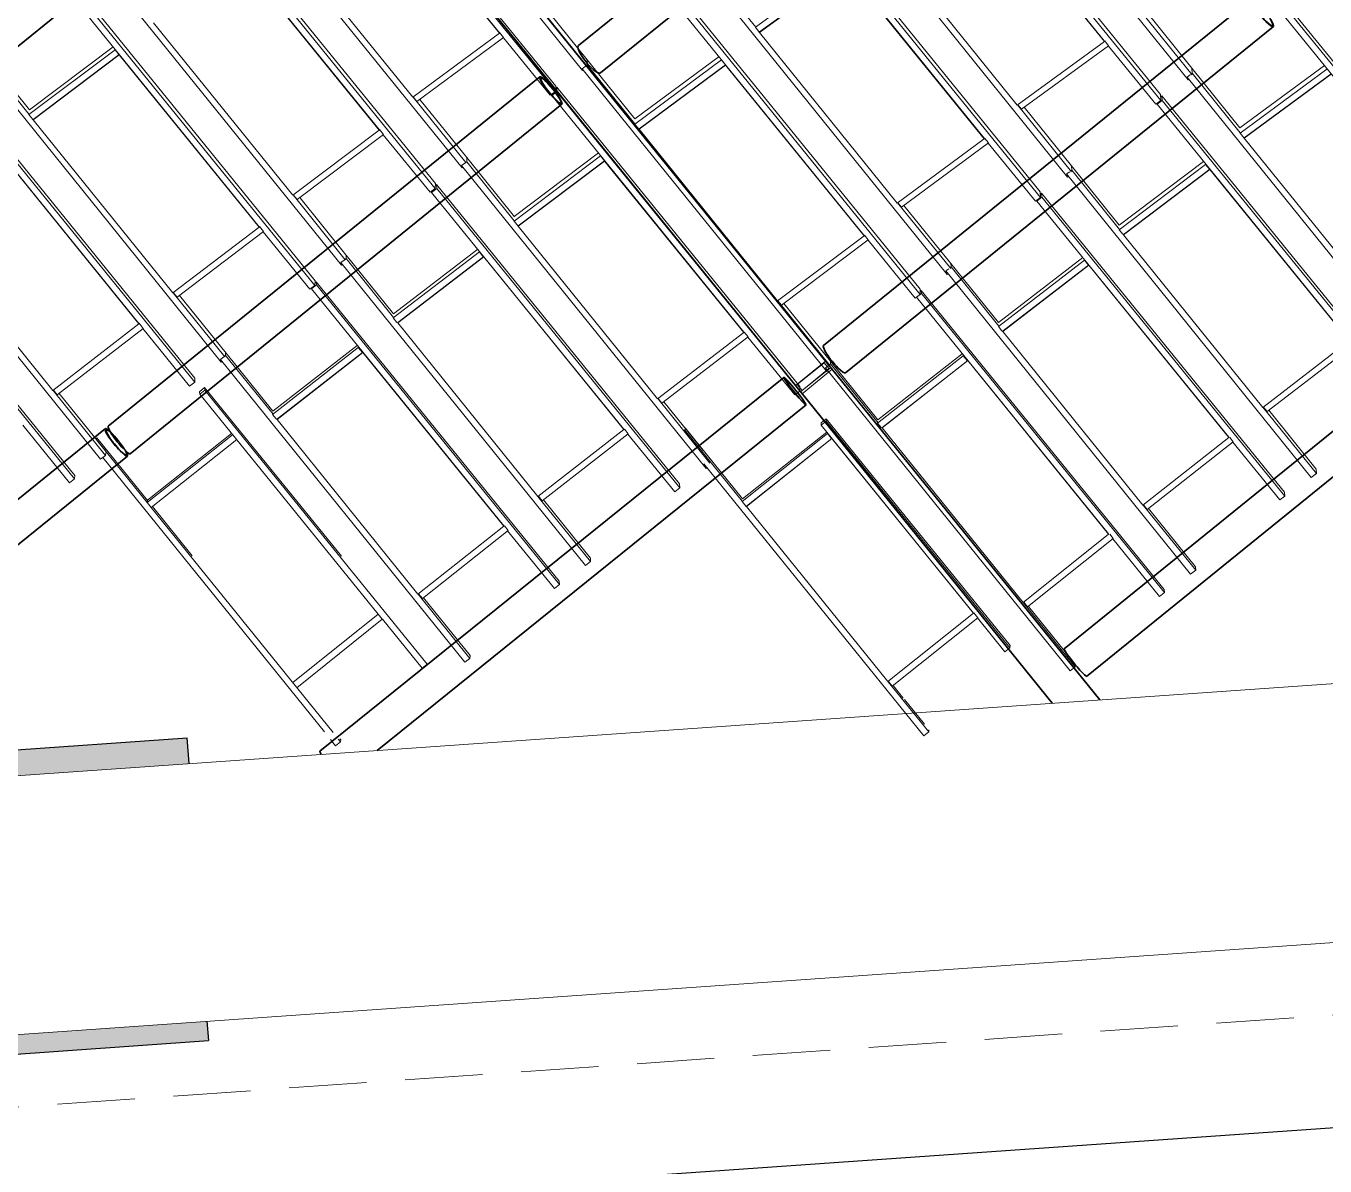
# Model space of a CAD drawing. Header units: millimetres. Extents: x 834681283 to 835686922, y 817551134 to 819407044.
# Drawn here: x 835555066 to 835565128, y 818116188 to 818125017 of the extents above; entities that cross this region are included whole.
import ezdxf
from ezdxf.xclip import XClip

# ---------------------------------------------------------------- set-up
doc = ezdxf.new("R2010")
doc.units = ezdxf.units.MM
doc.header["$LTSCALE"] = 1200
doc.header["$MEASUREMENT"] = 0
doc.header["$XCLIPFRAME"] = 0
for name, pattern in [('P01-MAGP-EVA-GREENERY$0$DOT', [0.25, 0, -0.25]), ('P01-MAGP-EVA-GREENERY$0$HIDDEN', [0.375, 0.25, -0.125]), ('P01-MAGP-EVA-GREENERY$0$HIDDEN2', [0.1875, 0.125, -0.0625]), ('P01-MAGP-P-RF$0$P01-MBDR-P-B1$0$FDA(cad v 2007)$0$HIDDENX2', [0.75, 0.5, -0.25]), ('P01-MAGP-P-RF$0$P01_MS_01_N1-FloorPlan-PART2OFUPPERROOFSETTINGOUT$0$BH DASHED2', [3, 2, -1]), ('P01-MAGP-P-RF$0$PHANTOM', [2.5, 1.25, -0.25, 0.25, -0.25, 0.25, -0.25])]:
    doc.linetypes.add(name, pattern=pattern)
doc.layers.get('Defpoints').update_dxf_attribs({"color": 15})
for name, color, linetype in [('P01-MAAN-P-EVA$0$HATCH', 9, 'Continuous'), ('P01-MAGP-EVA-GREENERY$0$AR-LANDS_AR_MI_', 9, 'Continuous'), ('P01-MAGP-EVA-GREENERY$0$SURFACE CHANNEL', 8, 'Continuous')]:
    doc.layers.add(name, color=color, linetype=linetype)
for name, color, linetype, lineweight in [('P01-MAGP-EVA-GREENERY$0$AR-HATCH_AR_', 8, 'Continuous', 13), ('P01-MAGP-EVA-GREENERY$0$AR-STAIR_AR_BS_MI_', 7, 'Continuous', 18), ('P01-MAGP-EVA-GREENERY$0$DR-FLD', 8, 'Continuous', 25), ('P01-MAGP-EVA-GREENERY$0$RLP340', 8, 'P01-MAGP-EVA-GREENERY$0$HIDDEN2', 5), ('P01-MAGP-P-RF$0$AR-HATCH_AR_', 253, 'Continuous', 13), ('P01-MAGP-P-RF$0$AR-PLANT_AR_BS_MI_', 4, 'Continuous', 25), ('P01-MAGP-P-RF$0$AR-ROOF_AR_BS_MI_', 3, 'Continuous', 18), ('P01-MAGP-P-RF$0$MMH053__', 253, 'P01-MAGP-P-RF$0$PHANTOM', 40), ('P01-MAGP-P-RF$0$P01_MS_01_N1-FloorPlan-PART2OFUPPERROOFSETTINGOUT$0$S-BEAM', 253, 'Continuous', 35), ('P01-MAGP-P-RF$0$P01_MS_01_N1-FloorPlan-PART2OFUPPERROOFSETTINGOUT$0$S-BEAM-HIDN', 253, 'P01-MAGP-P-RF$0$P01_MS_01_N1-FloorPlan-PART2OFUPPERROOFSETTINGOUT$0$BH DASHED2', 18), ('P01-MAGP-P-RF$0$ROOF MESH HALF TONE$0$A-GLAZ', 253, 'Continuous', 9)]:
    doc.layers.add(name, color=color, linetype=linetype, lineweight=lineweight)
pattern_1 = [(3.998948738, (0, 0), (27.2443254035, 65.5595853656), [0, -63.5])]

# ---------------------------------------------------------------- blocks, each defined once
blk = doc.blocks.new('P01-MAAN-P-EVA')
at = {"layer": 'P01-MAAN-P-EVA$0$HATCH', "ltscale": 0.1}
h = blk.add_hatch(dxfattribs=at)
h.set_pattern_fill('_USER', color=240, scale=1000, angle=45, pattern_type=0)
h.set_pattern_definition([(45, (305980.4, 20741.3), (-707.1067812, 707.1067812), [])])
edge = h.paths.add_edge_path()
edge.add_arc((835502969.3, 818186018.3), 4500, 18.1416, 95.30201, ccw=False)
edge.add_line((835507245.6, 818187419.4), (835513826.1, 818167335.8))
edge.add_line((835513826.1, 818167335.8), (835519853.5, 818081117.4))
edge.add_line((835519853.5, 818081117.4), (835555459.1, 818083606.6))
edge.add_line((835555459.1, 818083606.6), (835554354.4, 818076435.4))
edge.add_line((835554354.4, 818076435.4), (835558875.4, 818029487.4))
edge.add_line((835558875.4, 818029487.4), (835556388.4, 818026956.4))
edge.add_line((835556388.4, 818026956.4), (835549241.4, 818025790.4))
edge.add_line((835549241.4, 818025790.4), (835542188.5, 818025211.5))
edge.add_line((835542188.5, 818025211.5), (835547193.3, 818041026.5))
edge.add_line((835547193.3, 818041026.5), (835547200.6, 818060157.3))
edge.add_line((835547200.6, 818060157.3), (835535036.1, 818059317.4))
edge.add_line((835535036.1, 818059317.4), (835534275.3, 818070335.1))
edge.add_line((835534275.3, 818070335.1), (835535439, 818078697.5))
edge.add_line((835535439, 818078697.5), (835516606.1, 818077380.9))
edge.add_line((835516606.1, 818077380.9), (835515458.7, 818093794.4))
edge.add_line((835515458.7, 818093794.4), (835500714.4, 818090319.3))
edge.add_line((835500714.4, 818090319.3), (835485194.4, 818159526.3))
edge.add_line((835485194.4, 818159526.3), (835497824.4, 818169113.3))
edge.add_line((835497824.4, 818169113.3), (835508718.9, 818171681.2))
edge.add_line((835508718.9, 818171681.2), (835502553.5, 818190499))
blk = doc.blocks.new('12027_SITE')
at = {"layer": 'Defpoints'}
blk.add_lwpolyline([(835304.58267, 818174.66028), (835238.73467, 818170.05694, 0.41421356), (835224.88222, 818154.12209), (835228.06927, 818108.53336, 0.41421356), (835244.00411, 818094.6809), (835289.06814, 818097.83127, 0.3152987), (835307.72761, 818112.94085), (835319.97543, 818155.65111, 0.52056715), (835304.58267, 818174.66028)], format="xyb", close=True, dxfattribs=at)
blk = doc.blocks.new('P01-MAGP-P-RF$0$P01_MS_01_N1-FloorPlan-PART2OFUPPERROOFSETTINGOUT$0$Circular Hollow Sections - CHS273x10_PSB97-8441625-PART 2 OF  UPPER ROOF SETTING OUT')
at = {"layer": 'P01-MAGP-P-RF$0$P01_MS_01_N1-FloorPlan-PART2OFUPPERROOFSETTINGOUT$0$S-BEAM'}
for p, q in [((23400, 16029), (16335, 11082)), ((16491, 10859), (23556, 15805))]:
    blk.add_line(p, q, dxfattribs=at)
for centre, major_axis, start_param, end_param in [((23478, 15917), (-78, 112), 0, 3.141593), ((23478, 15917), (-73, 104), 0, 3.141593), ((23478, 15917), (-78, 112), 3.141593, 6.283185), ((23478, 15917), (-73, 104), 3.141593, 6.283185), ((16413, 10970), (-78, 112), 0, 3.141593)]:
    blk.add_ellipse(centre, major_axis=major_axis, ratio=0.197687, start_param=start_param, end_param=end_param, dxfattribs=at)
blk = doc.blocks.new('P01-MAGP-P-RF$0$P01_MS_01_N1-FloorPlan-PART2OFUPPERROOFSETTINGOUT$0$Circular Hollow Sections - CHS273x10_PSB97-8456240-PART 2 OF  UPPER ROOF SETTING OUT')
at = {"layer": 'P01-MAGP-P-RF$0$P01_MS_01_N1-FloorPlan-PART2OFUPPERROOFSETTINGOUT$0$S-BEAM'}
for p, q in [((26846, 11117), (23322, 8650)), ((23478, 8426), (27002, 10894))]:
    blk.add_line(p, q, dxfattribs=at)
for centre, major_axis, start_param, end_param in [((26924, 11005), (-78, 112), 0, 3.141593), ((26924, 11005), (-73, 104), 0, 3.141593), ((26924, 11005), (-78, 112), 3.141593, 6.283185), ((26924, 11005), (-73, 104), 3.141593, 6.283185), ((23400, 8538), (-78, 112), 0, 3.141593)]:
    blk.add_ellipse(centre, major_axis=major_axis, ratio=0.147265, start_param=start_param, end_param=end_param, dxfattribs=at)
blk = doc.blocks.new('P01-MAGP-P-RF$0$P01_MS_01_N1-FloorPlan-PART2OFUPPERROOFSETTINGOUT$0$Circular Hollow Sections - CHS273x10_PSB97-8456876-PART 2 OF  UPPER ROOF SETTING OUT')
at = {"layer": 'P01-MAGP-P-RF$0$P01_MS_01_N1-FloorPlan-PART2OFUPPERROOFSETTINGOUT$0$S-BEAM'}
for p, q in [((32384, 11333), (28892, 8888)), ((29049, 8664), (32541, 11109))]:
    blk.add_line(p, q, dxfattribs=at)
for centre, major_axis, start_param, end_param in [((32463, 11221), (-78, 112), 0, 3.141593), ((32463, 11221), (-73, 104), 0, 3.141593), ((32463, 11221), (-78, 112), 5.349346, 6.283185), ((32463, 11221), (-73, 104), 5.340708, 6.283185), ((32463, 11221), (-73, 104), 3.141593, 4.08407), ((32463, 11221), (-78, 112), 3.141593, 4.075432), ((28970, 8776), (-78, 112), 0, 3.141593)]:
    blk.add_ellipse(centre, major_axis=major_axis, ratio=0.175033, start_param=start_param, end_param=end_param, dxfattribs=at)
at = {"layer": 'P01-MAGP-P-RF$0$P01_MS_01_N1-FloorPlan-PART2OFUPPERROOFSETTINGOUT$0$S-BEAM-HIDN'}
for major_axis, start_param, end_param in [((-78, 112), 4.07815, 5.346628), ((-73, 104), 5.336407, 5.340708), ((-73, 104), 4.091398, 5.33338), ((-73, 104), 4.08407, 4.088371)]:
    blk.add_ellipse((32463, 11221), major_axis=major_axis, ratio=0.175033, start_param=start_param, end_param=end_param, dxfattribs=at)
blk = doc.blocks.new('P01-MAGP-P-RF$0$P01_MS_01_N1-FloorPlan-PART2OFUPPERROOFSETTINGOUT$0$Circular Hollow Sections - CHS273x10_PSB97-8456915-PART 2 OF  UPPER ROOF SETTING OUT')
at = {"layer": 'P01-MAGP-P-RF$0$P01_MS_01_N1-FloorPlan-PART2OFUPPERROOFSETTINGOUT$0$S-BEAM'}
for p, q in [((30668, 13794), (27161, 11338)), ((27317, 11114), (30824, 13570))]:
    blk.add_line(p, q, dxfattribs=at)
for centre, major_axis, start_param, end_param in [((30746, 13682), (-78, 112), 0, 3.141593), ((30746, 13682), (-73, 104), 0, 3.141593), ((30746, 13682), (-78, 112), 5.764458, 6.283185), ((30746, 13682), (-73, 104), 5.820621, 6.283185), ((30746, 13682), (-73, 104), 3.141593, 3.604157), ((30746, 13682), (-78, 112), 3.141593, 3.66032), ((27239, 11226), (-78, 112), 0, 3.141593)]:
    blk.add_ellipse(centre, major_axis=major_axis, ratio=0.246588, start_param=start_param, end_param=end_param, dxfattribs=at)
at = {"layer": 'P01-MAGP-P-RF$0$P01_MS_01_N1-FloorPlan-PART2OFUPPERROOFSETTINGOUT$0$S-BEAM-HIDN'}
for major_axis, start_param, end_param in [((-78, 112), 3.660684, 5.764094), ((-73, 104), 3.604551, 5.820227)]:
    blk.add_ellipse((30746, 13682), major_axis=major_axis, ratio=0.246588, start_param=start_param, end_param=end_param, dxfattribs=at)
blk = doc.blocks.new('P01-MAGP-P-RF$0$P01_MS_01_N1-FloorPlan-PART2OFUPPERROOFSETTINGOUT$0$Circular Hollow Sections - CHS273x10_PSB97-8456488-PART 2 OF  UPPER ROOF SETTING OUT')
at = {"layer": 'P01-MAGP-P-RF$0$P01_MS_01_N1-FloorPlan-PART2OFUPPERROOFSETTINGOUT$0$S-BEAM'}
for p, q in [((25105, 13561), (25005, 13491)), ((24925, 13435), (21603, 11109)), ((21759, 10885), (25262, 13337))]:
    blk.add_line(p, q, dxfattribs=at)
for centre, major_axis, start_param, end_param in [((25183, 13449), (-78, 112), 0, 3.141593), ((25183, 13449), (-73, 104), 0, 3.141593), ((25183, 13449), (-78, 112), 3.141593, 6.283185), ((25183, 13449), (-73, 104), 3.141593, 6.283185), ((21681, 10997), (-78, 112), 0, 3.141593)]:
    blk.add_ellipse(centre, major_axis=major_axis, ratio=0.184513, start_param=start_param, end_param=end_param, dxfattribs=at)
at = {"layer": 'P01-MAGP-P-RF$0$P01_MS_01_N1-FloorPlan-PART2OFUPPERROOFSETTINGOUT$0$S-BEAM-HIDN'}
blk.add_line((25005, 13491), (24925, 13435), dxfattribs=at)
blk = doc.blocks.new('P01-MAGP-P-RF$0$ROOF MESH HALF TONE')
at = {"layer": 'P01-MAGP-P-RF$0$ROOF MESH HALF TONE$0$A-GLAZ', "lineweight": 5}
for p, q in [((25456, 13611), (27180, 11142)), ((26964, 11037), (25246, 13483)), ((25198, 13415), (26557, 11480)), ((25240, 13441), (26958, 10995)), ((30128, 13215), (31854, 10743)), ((31633, 10646), (29917, 13089)), ((29873, 13016), (31227, 11089)), ((29915, 13042), (31631, 10598)), ((24472, 12925), (26196, 10456)), ((25982, 10350), (24264, 12796)), ((25578, 12870), (26557, 11475)), ((24217, 12731), (25576, 10796)), ((24258, 12758), (25976, 10311)), ((29145, 12529), (30870, 10057)), ((25853, 11028), (24875, 12429)), ((30651, 9959), (28935, 12402)), ((30261, 12460), (31228, 11084)), ((28892, 12332), (30246, 10404)), ((28933, 12358), (30650, 9915)), ((23489, 12238), (25212, 9770)), ((24592, 12192), (25576, 10791)), ((23277, 12074), (24995, 9627)), ((25000, 9663), (23282, 12110)), ((23236, 12047), (24595, 10112)), ((30519, 10641), (29553, 12026)), ((28161, 11843), (29886, 9371)), ((28203, 11869), (28541, 11385)), ((28539, 11384), (29245, 11826)), ((29275, 11787), (28568, 11345)), ((28568, 11341), (29274, 11783)), ((29274, 11783), (30247, 10399)), ((24874, 10337), (23891, 11744)), ((26835, 11720), (27212, 11180)), ((26888, 11699), (27221, 11222)), ((27952, 11675), (29668, 9231)), ((29669, 9272), (27953, 11715)), ((22546, 11580), (22880, 11102)), ((22558, 11606), (22885, 11137)), ((23565, 11579), (22885, 11137)), ((27910, 11648), (29265, 9719)), ((22505, 11553), (24229, 9085)), ((22878, 11101), (23578, 11556)), ((22907, 11059), (23608, 11514)), ((23608, 11517), (22908, 11062)), ((23578, 11556), (23579, 11559)), ((23606, 11516), (23578, 11556)), ((23607, 11519), (23606, 11516)), ((23608, 11517), (23608, 11514)), ((23608, 11514), (24595, 10108)), ((26557, 11475), (25853, 11028)), ((26558, 11479), (26557, 11480)), ((26558, 11479), (26557, 11475)), ((26587, 11440), (26559, 11480)), ((22296, 11392), (24015, 8945)), ((24018, 8975), (22300, 11423)), ((25883, 10992), (26587, 11440)), ((26586, 11439), (26916, 10969)), ((28539, 11384), (28566, 11344)), ((22255, 11365), (23614, 9429)), ((28566, 11344), (28568, 11345)), ((28568, 11341), (28568, 11345)), ((29540, 9949), (28568, 11341)), ((31500, 11335), (31887, 10781)), ((31552, 11315), (31889, 10831)), ((34338, 8881), (32624, 11320)), ((32625, 11279), (34339, 8840)), ((27212, 11180), (27177, 11157)), ((27219, 11184), (27213, 11181)), ((27221, 11222), (27219, 11184)), ((27219, 11184), (27555, 10702)), ((27221, 11222), (27558, 10740)), ((28242, 11176), (27557, 10740)), ((32583, 11252), (33935, 9329)), ((22878, 11101), (22906, 11061)), ((27177, 11157), (28903, 8685)), ((27180, 11142), (27185, 11146)), ((27554, 10700), (28258, 11149)), ((28288, 11110), (27584, 10661)), ((27584, 10658), (28288, 11107)), ((28258, 11149), (28258, 11152)), ((28286, 11109), (28258, 11149)), ((28286, 11112), (28286, 11109)), ((28288, 11110), (28288, 11107)), ((28288, 11107), (29266, 9714)), ((31228, 11084), (30519, 10641)), ((31228, 11088), (31227, 11089)), ((31228, 11088), (31228, 11084)), ((31257, 11049), (31230, 11089)), ((22906, 11061), (22908, 11062)), ((22907, 11059), (22908, 11062)), ((23894, 9646), (22907, 11059)), ((25855, 11029), (26228, 10496)), ((25857, 11030), (25883, 10992)), ((25906, 11007), (26237, 10534)), ((26916, 10969), (26958, 10995)), ((26970, 10992), (26929, 10965)), ((26929, 10965), (26929, 10977)), ((26958, 10995), (26964, 11037)), ((26961, 11021), (26971, 11028)), ((26971, 11028), (26970, 10992)), ((26970, 10992), (28686, 8549)), ((28687, 8585), (26971, 11028)), ((30549, 10606), (31257, 11049)), ((31256, 11048), (31590, 10573)), ((21522, 10867), (23245, 8400)), ((26929, 10965), (28284, 9035)), ((22623, 10837), (23615, 9425)), ((25576, 10791), (24874, 10337)), ((25577, 10795), (25576, 10796)), ((25577, 10795), (25576, 10791)), ((25606, 10756), (25578, 10796)), ((31875, 10784), (31847, 10766)), ((31889, 10793), (31882, 10788)), ((31889, 10832), (32228, 10346)), ((31889, 10832), (31889, 10793)), ((31889, 10793), (32228, 10306)), ((32914, 10782), (32228, 10346)), ((21316, 10710), (23034, 8262)), ((23037, 8288), (21318, 10736)), ((24904, 10301), (25606, 10756)), ((25605, 10754), (25935, 10284)), ((27554, 10700), (27582, 10660)), ((31847, 10766), (33574, 8290)), ((31854, 10743), (31860, 10747)), ((32226, 10304), (32931, 10752)), ((32962, 10714), (32256, 10266)), ((32256, 10262), (32962, 10711)), ((27582, 10660), (27584, 10661)), ((27584, 10658), (27584, 10661)), ((28561, 9257), (27584, 10658)), ((30521, 10642), (30902, 10096)), ((30523, 10643), (30549, 10606)), ((30571, 10620), (30905, 10142)), ((31590, 10573), (31631, 10598)), ((31602, 10571), (31601, 10580)), ((31643, 10598), (31602, 10571)), ((31602, 10571), (32955, 8646)), ((31631, 10598), (31633, 10646)), ((31632, 10628), (31642, 10634)), ((31642, 10634), (31643, 10598)), ((33356, 8194), (31642, 10634)), ((31643, 10598), (33358, 8158)), ((26228, 10496), (26193, 10473)), ((26193, 10473), (27919, 8000)), ((26235, 10500), (26228, 10496)), ((26237, 10534), (26235, 10500)), ((26235, 10500), (26571, 10018)), ((26237, 10534), (26574, 10050)), ((26569, 10016), (27271, 10473)), ((27257, 10497), (26572, 10053)), ((27271, 10473), (27272, 10477)), ((27299, 10433), (27271, 10473)), ((22914, 8956), (21924, 10375)), ((26196, 10456), (26202, 10460)), ((27301, 10434), (26599, 9978)), ((26599, 9975), (27301, 10431)), ((27300, 10437), (27299, 10433)), ((27301, 10434), (27301, 10431)), ((27301, 10431), (28285, 9031)), ((30247, 10399), (29540, 9949)), ((29570, 9914), (30277, 10364)), ((30247, 10403), (30246, 10404)), ((30247, 10403), (30247, 10399)), ((30277, 10364), (30249, 10404)), ((24875, 10338), (25244, 9809)), ((24877, 10339), (24904, 10301)), ((24925, 10314), (25251, 9847)), ((25935, 10284), (25976, 10311)), ((25989, 10310), (25947, 10282)), ((25947, 10282), (25948, 10292)), ((25947, 10282), (27303, 8353)), ((25976, 10311), (25982, 10350)), ((25980, 10334), (25989, 10341)), ((25989, 10341), (25989, 10310)), ((27705, 7898), (25989, 10341)), ((25989, 10310), (27705, 7867)), ((30275, 10363), (30608, 9889)), ((32226, 10304), (32254, 10264)), ((32254, 10264), (32256, 10266)), ((32256, 10262), (32256, 10266)), ((33231, 8865), (32256, 10262)), ((24595, 10108), (23894, 9646)), ((23924, 9610), (24626, 10072)), ((24596, 10111), (24595, 10112)), ((24596, 10111), (24595, 10108)), ((24626, 10072), (24598, 10112)), ((24624, 10070), (24954, 9600)), ((30889, 10098), (30863, 10082)), ((30863, 10082), (32590, 7606)), ((30905, 10109), (30897, 10104)), ((30905, 10142), (31243, 9659)), ((30905, 10142), (30905, 10109)), ((30905, 10109), (31243, 9624)), ((31240, 9622), (31943, 10079)), ((31929, 10105), (31243, 9658)), ((31943, 10079), (31944, 10084)), ((31972, 10039), (31943, 10079)), ((26569, 10016), (26597, 9976)), ((26597, 9976), (26599, 9978)), ((26599, 9975), (26599, 9978)), ((27582, 8566), (26599, 9975)), ((30870, 10057), (30877, 10061)), ((31974, 10041), (31271, 9584)), ((31271, 9581), (31974, 10038)), ((31972, 10044), (31972, 10039)), ((31974, 10041), (31974, 10038)), ((31974, 10038), (32956, 8640)), ((29542, 9950), (29917, 9413)), ((29544, 9951), (29570, 9914)), ((29590, 9927), (29921, 9453)), ((30608, 9889), (30650, 9915)), ((30661, 9917), (30620, 9889)), ((30620, 9889), (30620, 9896)), ((30620, 9889), (31975, 7960)), ((30650, 9915), (30651, 9959)), ((30651, 9941), (30660, 9947)), ((30660, 9947), (30661, 9917)), ((32375, 7507), (30660, 9947)), ((30661, 9917), (32376, 7476)), ((25242, 9811), (25209, 9789)), ((25209, 9789), (26935, 7317)), ((25212, 9770), (25219, 9775)), ((25251, 9817), (25243, 9811)), ((25253, 9844), (25251, 9817)), ((25251, 9817), (25586, 9336)), ((25253, 9844), (25588, 9365)), ((25583, 9334), (26284, 9798)), ((26273, 9819), (25587, 9365)), ((26284, 9798), (26285, 9802)), ((26312, 9757), (26284, 9798)), ((26313, 9762), (26312, 9757)), ((24995, 9627), (25000, 9663)), ((26315, 9759), (25615, 9295)), ((25615, 9293), (26315, 9757)), ((26315, 9759), (26315, 9757)), ((26315, 9757), (27304, 8348)), ((29266, 9714), (28561, 9257)), ((28591, 9222), (29296, 9679)), ((29266, 9718), (29265, 9719)), ((29266, 9718), (29266, 9714)), ((29296, 9679), (29268, 9719)), ((29294, 9678), (29626, 9205)), ((23896, 9647), (24261, 9125)), ((23897, 9648), (23924, 9610)), ((23943, 9622), (24272, 9151)), ((24954, 9600), (24995, 9627)), ((25007, 9630), (24966, 9602)), ((24966, 9602), (24966, 9608)), ((24966, 9602), (26324, 7668)), ((24998, 9648), (25007, 9654)), ((25007, 9654), (25007, 9630)), ((26723, 7210), (25007, 9654)), ((25007, 9630), (26724, 7185)), ((31240, 9622), (31266, 9586)), ((31268, 9582), (31271, 9584)), ((31271, 9581), (31271, 9584)), ((32253, 8173), (31271, 9581)), ((23615, 9425), (22914, 8956)), ((22945, 8920), (23645, 9388)), ((23615, 9427), (23614, 9429)), ((23615, 9427), (23615, 9425)), ((23645, 9388), (23617, 9429)), ((23643, 9387), (23973, 8917)), ((29902, 9413), (29879, 9398)), ((29879, 9398), (31606, 6923)), ((29886, 9371), (29895, 9376)), ((29921, 9426), (29912, 9420)), ((29921, 9453), (30257, 8971)), ((29921, 9453), (29921, 9426)), ((29921, 9426), (30258, 8943)), ((30254, 8940), (30955, 9406)), ((30944, 9428), (30257, 8971)), ((30282, 8900), (30983, 9366)), ((30286, 8900), (30987, 9365)), ((30955, 9406), (30956, 9411)), ((30983, 9366), (30955, 9406)), ((30984, 9371), (30983, 9366)), ((30987, 9368), (30983, 9366)), ((30987, 9368), (30987, 9365)), ((30987, 9365), (31976, 7958)), ((25583, 9334), (25609, 9297)), ((25612, 9293), (25615, 9295)), ((25615, 9293), (25615, 9295)), ((26604, 7875), (25615, 9293)), ((28563, 9258), (28933, 8728)), ((28565, 9259), (28591, 9222)), ((29668, 9231), (29669, 9272)), ((29669, 9255), (29677, 9261)), ((29677, 9261), (29679, 9238)), ((31393, 6818), (29677, 9261)), ((28609, 9233), (28938, 8763)), ((29626, 9205), (29668, 9231)), ((29679, 9238), (29638, 9210)), ((29638, 9210), (30994, 7278)), ((29679, 9238), (31394, 6795)), ((24256, 9126), (24226, 9106)), ((24226, 9106), (25951, 6634)), ((24229, 9085), (24237, 9090)), ((24267, 9134), (24258, 9128)), ((24269, 9155), (24267, 9134)), ((24267, 9134), (24602, 8654)), ((24272, 9151), (24603, 8677)), ((24598, 8652), (25297, 9124)), ((25290, 9141), (24602, 8677)), ((24627, 8611), (25326, 9083)), ((24630, 8611), (25329, 9083)), ((25297, 9124), (25298, 9129)), ((25326, 9083), (25297, 9124)), ((25326, 9088), (25326, 9083)), ((25329, 9085), (25326, 9083)), ((25329, 9085), (25329, 9083)), ((25329, 9083), (26324, 7666)), ((22916, 8957), (23286, 8427)), ((22918, 8959), (22945, 8920)), ((24015, 8945), (24018, 8975)), ((28285, 9031), (27582, 8566)), ((27613, 8530), (28316, 8995)), ((28285, 9034), (28284, 9035)), ((28285, 9034), (28288, 9035)), ((28285, 9034), (28285, 9031)), ((28316, 8995), (28288, 9035)), ((28313, 8994), (28645, 8522)), ((22960, 8930), (23289, 8459)), ((23973, 8917), (24015, 8945)), ((24047, 8868), (24088, 8897)), ((24088, 8878), (24047, 8850)), ((24047, 8850), (24047, 8868)), ((24088, 8897), (25054, 7520)), ((24088, 8897), (24088, 8878)), ((25658, 6640), (24088, 8878)), ((30254, 8940), (30279, 8904)), ((30286, 8900), (30286, 8902)), ((31275, 7482), (30286, 8900)), ((24047, 8850), (25307, 7053)), ((28938, 8763), (28937, 8743)), ((28938, 8763), (29272, 8284)), ((22663, 8704), (22993, 8234)), ((28917, 8729), (28896, 8715)), ((28896, 8715), (30622, 6242)), ((28903, 8685), (28912, 8692)), ((28937, 8743), (28927, 8736)), ((28937, 8743), (29273, 8262)), ((29268, 8260), (29967, 8733)), ((29960, 8750), (29272, 8284)), ((29299, 8221), (29996, 8692)), ((29301, 8220), (29999, 8693)), ((29967, 8733), (29968, 8739)), ((29996, 8692), (29967, 8733)), ((29996, 8699), (29996, 8692)), ((29999, 8695), (29996, 8692)), ((29999, 8695), (29999, 8693)), ((29999, 8693), (30994, 7276)), ((23218, 8561), (23227, 8567)), ((23227, 8567), (23225, 8552)), ((23227, 8567), (23586, 8055)), ((24598, 8652), (24624, 8616)), ((24630, 8611), (24630, 8613)), ((25625, 7186), (24630, 8611)), ((27584, 8567), (27951, 8041)), ((27586, 8568), (27613, 8530)), ((28686, 8549), (28687, 8585)), ((32956, 8640), (32253, 8173)), ((32284, 8138), (32987, 8605)), ((23225, 8552), (23583, 8041)), ((23286, 8427), (23292, 8456)), ((23582, 8040), (24279, 8518)), ((24272, 8529), (23587, 8059)), ((24308, 8478), (23611, 8000)), ((27628, 8540), (27907, 8141)), ((28645, 8522), (28686, 8549)), ((23245, 8400), (23286, 8427)), ((24827, 6172), (23263, 8411)), ((27305, 8350), (27303, 8353)), ((27305, 8350), (27308, 8352)), ((22993, 8234), (23034, 8262)), ((23034, 8262), (23037, 8288)), ((27304, 8348), (26604, 7875)), ((26635, 7839), (27336, 8312)), ((27305, 8350), (27304, 8348)), ((27336, 8312), (27310, 8349)), ((27333, 8310), (27664, 7839)), ((27775, 8309), (27772, 8307)), ((27777, 8317), (27775, 8309)), ((28181, 7729), (27775, 8309)), ((28184, 7746), (27779, 8326)), ((28872, 8301), (28831, 8273)), ((28831, 8273), (28833, 8292)), ((29905, 6742), (28831, 8273)), ((28833, 8292), (28874, 8320)), ((28874, 8320), (28872, 8301)), ((30170, 6452), (28872, 8301)), ((28874, 8320), (30172, 6470)), ((29268, 8260), (29293, 8224)), ((28179, 7727), (28876, 8205)), ((28871, 8217), (28184, 7746)), ((28907, 8166), (28210, 7688)), ((28210, 7686), (28906, 8164)), ((28876, 8205), (28877, 8208)), ((28904, 8164), (28876, 8205)), ((28905, 8167), (28904, 8164)), ((28907, 8166), (28906, 8164)), ((28906, 8164), (29906, 6739)), ((29301, 8220), (29301, 8222)), ((30296, 6794), (29301, 8220)), ((32255, 8174), (32632, 7633)), ((32257, 8176), (32284, 8138)), ((23587, 8059), (23582, 8041)), ((32298, 8147), (32632, 7667)), ((23582, 8040), (23611, 8000)), ((23611, 8000), (24895, 6162)), ((23620, 8006), (23901, 7603)), ((23901, 7603), (23620, 8006)), ((29456, 5818), (27904, 8038)), ((27919, 8000), (27927, 8006)), ((31976, 7958), (31275, 7482)), ((31975, 7960), (31979, 7962)), ((31975, 7960), (31976, 7958)), ((32007, 7922), (31982, 7958)), ((26605, 7876), (26976, 7344)), ((26608, 7878), (26635, 7839)), ((27664, 7839), (27705, 7867)), ((27705, 7867), (27705, 7898)), ((31306, 7447), (32007, 7922)), ((32004, 7920), (32335, 7449)), ((26647, 7847), (26978, 7372)), ((26324, 7666), (25625, 7186)), ((26324, 7668), (26327, 7671)), ((26324, 7668), (26324, 7666)), ((26356, 7630), (26331, 7666)), ((28179, 7727), (28207, 7686)), ((28207, 7686), (28210, 7688)), ((28210, 7686), (28210, 7688)), ((29209, 6257), (28210, 7686)), ((32632, 7633), (32632, 7667)), ((25657, 7150), (26356, 7630)), ((26352, 7628), (26682, 7157)), ((32590, 7606), (32632, 7633)), ((31277, 7482), (31648, 6951)), ((31279, 7485), (31306, 7447)), ((31317, 7454), (31648, 6978)), ((32335, 7449), (32376, 7476)), ((32376, 7476), (32375, 7507)), ((26976, 7344), (26978, 7372)), ((26935, 7317), (26976, 7344)), ((30994, 7276), (30296, 6794)), ((30994, 7278), (30994, 7276)), ((31027, 7240), (31002, 7275)), ((25627, 7186), (25992, 6662)), ((25629, 7189), (25657, 7150)), ((25665, 7156), (25994, 6684)), ((26682, 7157), (26724, 7185)), ((26724, 7185), (26723, 7210)), ((30328, 6758), (31027, 7240)), ((31023, 7237), (31353, 6767)), ((25307, 7053), (24610, 6570)), ((25336, 7013), (25307, 7053)), ((24638, 6529), (25336, 7013)), ((25336, 7012), (25617, 6611)), ((31606, 6923), (31648, 6951)), ((31648, 6951), (31648, 6978)), ((29907, 6740), (29905, 6742)), ((29907, 6740), (29909, 6742)), ((29938, 6701), (29909, 6742)), ((30299, 6793), (30663, 6270)), ((30301, 6797), (30328, 6758)), ((30335, 6762), (30664, 6290)), ((31353, 6767), (31394, 6795)), ((31394, 6795), (31393, 6818)), ((25658, 6640), (25658, 6643)), ((25951, 6634), (25992, 6662)), ((25992, 6662), (25994, 6684)), ((29906, 6739), (29209, 6257)), ((29240, 6219), (29938, 6701)), ((29906, 6739), (29907, 6740)), ((30129, 6423), (29935, 6700)), ((25617, 6611), (25658, 6640)), ((30129, 6423), (30170, 6452)), ((30170, 6452), (30172, 6470)), ((29497, 5847), (29210, 6256)), ((29212, 6259), (29240, 6219)), ((30622, 6242), (30663, 6270)), ((30663, 6270), (30664, 6290)), ((29319, 6121), (29248, 6224)), ((24906, 6059), (24870, 6110)), ((24906, 6059), (24947, 6087)), ((24931, 6110), (24947, 6087)), ((24944, 6110), (24949, 6102)), ((24947, 6087), (24949, 6102)), ((29468, 5909), (29328, 6110)), ((29456, 5818), (29497, 5847)), ((29497, 5847), (29500, 5863))]:
    blk.add_line(p, q, dxfattribs=at)
blk = doc.blocks.new('P01-MAGP-P-RF')
at = {"layer": 'P01-MAGP-P-RF$0$AR-HATCH_AR_'}
h = blk.add_hatch(dxfattribs=at)
h.set_pattern_fill('DOTS', color=256, scale=40, style=0)
h.set_pattern_definition(pattern_1)
edge = h.paths.add_edge_path()
edge.add_arc((835242963, 818109575), 11300, 183.999, 273.999)
edge.add_line((835243751, 818098302), (835250335, 818098762))
edge.add_line((835250335, 818098762), (835250349, 818098563))
edge.add_line((835250349, 818098563), (835243765, 818098103))
edge.add_arc((835242963, 818109575), 11500, 183.999, 273.999, ccw=False)
edge.add_line((835231491, 818108773), (835231690, 818108787))
h = blk.add_hatch(dxfattribs=at)
h.set_pattern_fill('DOTS', color=256, scale=40, style=0)
h.set_pattern_definition(pattern_1)
edge = h.paths.add_edge_path()
edge.add_arc((835242963, 818109575), 13500, 183.999, 273.999)
edge.add_line((835243904, 818096107), (835250488, 818096568))
edge.add_line((835250488, 818096568), (835250499, 818096418))
edge.add_line((835250499, 818096418), (835243915, 818095958))
edge.add_arc((835242963, 818109575), 13650, 183.9991, 273.9989, ccw=False)
edge.add_line((835229346, 818108623), (835229496, 818108633))
at = {"layer": 'P01-MAGP-P-RF$0$AR-PLANT_AR_BS_MI_'}
for p, q in [((835243751, 818098302), (835250335, 818098762)), ((835250349, 818098563), (835250335, 818098762)), ((835250488, 818096568), (835250499, 818096418)), ((835243915, 818095958), (835250499, 818096418))]:
    blk.add_line(p, q, dxfattribs=at)
at = {"layer": 'P01-MAGP-P-RF$0$AR-PLANT_AR_BS_MI_', "lineweight": 13}
blk.add_lwpolyline([(835319975, 818155651, 0.520567), (835304583, 818174660), (835238735, 818170057, 0.414214), (835224882, 818154122), (835228069, 818108533, 0.414214), (835244004, 818094681), (835289068, 818097831, 0.315299), (835307728, 818112941)], format="xyb", close=True, dxfattribs=at)
at = {"layer": 'P01-MAGP-P-RF$0$AR-ROOF_AR_BS_MI_', "linetype": 'P01-MAGP-P-RF$0$P01-MBDR-P-B1$0$FDA(cad v 2007)$0$HIDDENX2'}
blk.add_lwpolyline([(835319139, 818155891, 0.520567), (835304643, 818173792), (835238795, 818169189, 0.414214), (835225750, 818154183), (835228937, 818108594, 0.414214), (835243943, 818095549), (835289007, 818098699, 0.315299), (835306891, 818113181)], format="xyb", close=True, dxfattribs=at)
at = {"layer": 'P01-MAGP-P-RF$0$AR-ROOF_AR_BS_MI_'}
for points in [[(835318601, 818156045, 0.520567), (835304682, 818173234), (835238834, 818168630, 0.414214), (835226309, 818154222), (835229496, 818108633, 0.414214), (835243904, 818096107), (835288968, 818099258, 0.315299), (835306353, 818113335)], [(835316678, 818156597, 0.520567), (835304822, 818171239), (835238974, 818166635, 0.414214), (835228304, 818154361), (835231491, 818108773, 0.414214), (835243765, 818098103), (835288829, 818101253, 0.315299), (835304431, 818113886)]]:
    blk.add_lwpolyline(points, format="xyb", close=True, dxfattribs=at)
at = {"layer": 'P01-MAGP-P-RF$0$P01_MS_01_N1-FloorPlan-PART2OFUPPERROOFSETTINGOUT$0$S-BEAM'}
for p, q in [((835255325, 818101624), (835251555, 818106279)), ((835255092, 818101435), (835251322, 818106091)), ((835260458, 818102148), (835257128, 818099452)), ((835257300, 818099239), (835260629, 818101935)), ((835257404, 818099056), (835255325, 818101624)), ((835254957, 818101554), (835251363, 818098659)), ((835257038, 818099030), (835255092, 818101435)), ((835251805, 818098665), (835255128, 818101342)), ((835249701, 818101158), (835246331, 818098429)), ((835246607, 818098301), (835249872, 818100945))]:
    blk.add_line(p, q, dxfattribs=at)
for centre, major_axis, ratio, start_param, end_param in [((835255042, 818101448), (-86, 106), 0.067613, 3.141593, 6.283185), ((835255042, 818101448), (-86, 106), 0.067613, 0, 3.141593), ((835255042, 818101448), (-79.4, 98.5), 0.067613, 0, 3.141593), ((835255042, 818101448), (-79.4, 98.5), 0.067613, 3.141593, 6.283185), ((835249786, 818101051), (-86, 106), 0.15585, 0, 3.141593), ((835249786, 818101051), (-86, 106), 0.15585, 5.521457, 6.283185), ((835249786, 818101051), (-79.6, 98.3), 0.15585, 5.526422, 6.283185), ((835249786, 818101051), (-79.6, 98.3), 0.15585, 0, 3.141593), ((835249786, 818101051), (-79.6, 98.3), 0.15585, 3.141593, 3.898356), ((835249786, 818101051), (-86, 106), 0.15585, 3.141593, 3.903321), ((835257214, 818099346), (-86, 106), 0.083283, 0, 3.141593), ((835251448, 818098553), (-86, 106), 0.067613, 0, 0.636718)]:
    blk.add_ellipse(centre, major_axis=major_axis, ratio=ratio, start_param=start_param, end_param=end_param, dxfattribs=at)
at = {"layer": 'P01-MAGP-P-RF$0$P01_MS_01_N1-FloorPlan-PART2OFUPPERROOFSETTINGOUT$0$S-BEAM-HIDN'}
for p, q in [((835255280, 818101679), (835255046, 818101491)), ((835255060, 818101499), (835255268, 818101668)), ((835255268, 818101668), (835255305, 818101622)), ((835255086, 818101442), (835255319, 818101630)), ((835255305, 818101622), (835255097, 818101453)), ((835255330, 818101617), (835255097, 818101428)), ((835255097, 818101453), (835255060, 818101499))]:
    blk.add_line(p, q, dxfattribs=at)
for major_axis, start_param, end_param in [((-86, 106), 3.903686, 5.521092), ((-79.6, 98.3), 3.898749, 5.526028)]:
    blk.add_ellipse((835249786, 818101051), major_axis=major_axis, ratio=0.15585, start_param=start_param, end_param=end_param, dxfattribs=at)
at = {"layer": 'P01-MAGP-P-RF$0$MMH053__', "rotation": 3.998948738169357}
blk.add_blockref('P01-MAGP-P-RF$0$ROOF MESH HALF TONE', (835227061, 818090920), dxfattribs=at)
at = {"layer": 'P01-MAGP-P-RF$0$P01_MS_01_N1-FloorPlan-PART2OFUPPERROOFSETTINGOUT$0$S-BEAM', "rotation": 3.998948738169357}
for name in ['P01-MAGP-P-RF$0$P01_MS_01_N1-FloorPlan-PART2OFUPPERROOFSETTINGOUT$0$Circular Hollow Sections - CHS273x10_PSB97-8441625-PART 2 OF  UPPER ROOF SETTING OUT', 'P01-MAGP-P-RF$0$P01_MS_01_N1-FloorPlan-PART2OFUPPERROOFSETTINGOUT$0$Circular Hollow Sections - CHS273x10_PSB97-8456240-PART 2 OF  UPPER ROOF SETTING OUT']:
    blk.add_blockref(name, (835227061, 818090920), dxfattribs=at)
at = {"layer": 'P01-MAGP-P-RF$0$P01_MS_01_N1-FloorPlan-PART2OFUPPERROOFSETTINGOUT$0$S-BEAM', "linetype": 'P01-MAGP-P-RF$0$P01_MS_01_N1-FloorPlan-PART2OFUPPERROOFSETTINGOUT$0$BH DASHED2', "lineweight": 18, "rotation": 3.998948738169357}
for name in ['P01-MAGP-P-RF$0$P01_MS_01_N1-FloorPlan-PART2OFUPPERROOFSETTINGOUT$0$Circular Hollow Sections - CHS273x10_PSB97-8456915-PART 2 OF  UPPER ROOF SETTING OUT', 'P01-MAGP-P-RF$0$P01_MS_01_N1-FloorPlan-PART2OFUPPERROOFSETTINGOUT$0$Circular Hollow Sections - CHS273x10_PSB97-8456488-PART 2 OF  UPPER ROOF SETTING OUT', 'P01-MAGP-P-RF$0$P01_MS_01_N1-FloorPlan-PART2OFUPPERROOFSETTINGOUT$0$Circular Hollow Sections - CHS273x10_PSB97-8456876-PART 2 OF  UPPER ROOF SETTING OUT']:
    blk.add_blockref(name, (835227061, 818090920), dxfattribs=at)
blk = doc.blocks.new('P01-MAGP-EVA-GREENERY')
at = {"layer": 'P01-MAGP-EVA-GREENERY$0$AR-HATCH_AR_'}
h = blk.add_hatch(dxfattribs=at)
h.set_pattern_fill('GRASS', color=256, scale=40, style=0)
h.set_pattern_definition([(93.9989672, (0, 2e-22), (-766.7729181, 666.56979518), [190.5, -1246.3409792]), (48.9989672, (0, 2e-22), (-766.7729182, 666.5697953), [190.5, -825.5]), (138.9989672, (0, 2e-22), (-666.5697953, -766.7729182), [190.5, -825.5])])
edge = h.paths.add_edge_path()
edge.add_line((835226712, 818095250), (835226861, 818093126))
edge.add_arc((835233592, 818098795), 8800, 220.1025, 273.9989)
edge.add_line((835234206, 818090016), (835248640, 818091025))
edge.add_line((835248640, 818091025), (835248556, 818092231))
edge.add_line((835248556, 818092231), (835229985, 818090933))
edge.add_line((835229985, 818090933), (835229771, 818094003))
edge.add_line((835229771, 818094003), (835249451, 818095378))
edge.add_line((835249451, 818095378), (835249425, 818095742))
edge.add_line((835249425, 818095742), (835238221, 818094958))
edge.add_line((835238221, 818094958), (835238144, 818096050))
edge.add_line((835238144, 818096050), (835226712, 818095250))
h.paths.add_polyline_path([(835252256, 818095575), (835250199, 818095431), (835250174, 818095794), (835252231, 818095938)])
at = {"layer": 'P01-MAGP-EVA-GREENERY$0$AR-LANDS_AR_MI_'}
blk.add_lwpolyline([(835226712, 818095250), (835226861, 818093126, 0.239601), (835234206, 818090016, 0), (835248640, 818091025), (835248556, 818092231), (835229985, 818090933), (835229771, 818094003), (835249451, 818095378), (835249425, 818095742), (835238221, 818094958), (835238144, 818096050)], format="xyb", close=True, dxfattribs=at)
at = {"layer": 'P01-MAGP-EVA-GREENERY$0$AR-STAIR_AR_BS_MI_', "ltscale": 0.15}
blk.add_line((835252323, 818096044), (835238313, 818095065), dxfattribs=at)
at = {"layer": 'P01-MAGP-EVA-GREENERY$0$DR-FLD', "linetype": 'P01-MAGP-EVA-GREENERY$0$DOT', "const_width": 750}
blk.add_lwpolyline([(835243924, 818095833), (835262478, 818097130)], dxfattribs=at)
at = {"layer": 'P01-MAGP-EVA-GREENERY$0$RLP340'}
for p, q in [((835252645, 818095906), (835262524, 818096597)), ((835252647, 818095867), (835262527, 818096557))]:
    blk.add_line(p, q, dxfattribs=at)
at = {"layer": 'P01-MAGP-EVA-GREENERY$0$SURFACE CHANNEL', "linetype": 'P01-MAGP-EVA-GREENERY$0$HIDDEN'}
for p, q in [((835288974, 818099183), (835243910, 818096033)), ((835243938, 818095634), (835289002, 818098784))]:
    blk.add_line(p, q, dxfattribs=at)

msp = doc.modelspace()

# ---------------------------------------------------------------- block references
ref = msp.add_blockref('12027_SITE', (305980.4, 20741.3), dxfattribs=dict(xscale=1000, yscale=1000, zscale=1000))
XClip(ref).set_block_clipping_path([(835171.4179906907, 818003.0079180738), (835380.9419443216, 818241.1415228392)])
ref = msp.add_blockref('P01-MAGP-EVA-GREENERY', (305980.4, 20741.3))
XClip(ref).set_block_clipping_path([(835304579.1843739748, 818174710.1626656055), (835305796.1658229828, 818174873.3149367571), (835307662.0338196754, 818174689.8070785999), (835310520.3633885384, 818174065.1796945333), (835313081.8681743145, 818173026.5659970045), (835315581.7919986248, 818171259.1109881401), (835317651.2761323452, 818169000.3924677372), (835319046.8494220972, 818167007.0337247849), (835320133.4085228443, 818164236.8954862356), (835320669.2049217224, 818161588.3395450115), (835320843.1778568029, 818158211.3686239719), (835320023.4914252758, 818155637.3225638866), (835307775.6753731966, 818112927.0695824623), (835307486.5656324625, 818111403.7745717764), (835306472.3023188114, 818108849.5676202774), (835303557.4701333046, 818104111.4948183298), (835299124.0129835606, 818101088.6384549141), (835297415.7114913464, 818099718.8653644323), (835294427.9237889051, 818098869.5449544191), (835299696.7221286297, 818083540.2194343805), (835299696.7221286297, 818003007.9180737734), (835381567.6709537506, 818003007.9180737734), (835381567.6709537506, 818241141.5228391886), (835171417.9906907082, 818241141.5228391886), (835171417.9906907082, 818003007.9180737734), (835299646.7221286297, 818003007.9180737734), (835299646.7221286297, 818083531.8665624857), (835294380.619469285, 818098853.34912467), (835289071.624658823, 818097781.3911836147), (835244007.6001352072, 818094631.0239012241), (835243402.3726704121, 818094599.0591453314), (835242636.0318140984, 818094583.6296563148), (835241827.5000405312, 818094619.5304664373), (835240278.7908782959, 818094803.1013474464), (835238615.9808831215, 818095198.6516088247), (835236837.1062445641, 818095894.4355551004), (835235914.8181660175, 818096333.9795084), (835235308.0351868868, 818096662.1879467964), (835233986.3356232643, 818097536.8864938021), (835232722.9095510244, 818098548.7006295919), (835231238.5995907784, 818100145.3524557352), (835230243.8710234165, 818101523.0034087896), (835229459.3735334873, 818102997.1350084543), (835228749.5628561974, 818104567.9919320345), (835228038.0088664293, 818107442.8705242872), (835228019.3892208338, 818108529.8695997), (835224832.3401603699, 818154118.6039062738), (835224786.1936964989, 818154547.7584284544), (835224773.2807815075, 818155026.8918851614), (835224783.5408297777, 818155896.203827858), (835224816.960060358, 818156261.0471076965), (835224880.3945835829, 818156930.3651428223), (835224980.8038678169, 818157693.5020338297), (835225188.099565506, 818158657.4187650681), (835225368.2602261305, 818159369.9037799835), (835225838.1759520769, 818160711.976451993), (835226139.2108690739, 818161405.4137219191), (835226545.7954304218, 818162235.3437660933), (835227243.4511545897, 818163421.3939791918), (835227831.7674248219, 818164241.3849411011), (835228201.1016024351, 818164708.4587804079), (835228901.1138991117, 818165512.9794739485), (835229693.7146910429, 818166280.4427016973), (835231339.2155919075, 818167719.4297661781), (835233198.9440969229, 818168772.0604982376), (835234724.5905447006, 818169505.6878428459), (835236291.5872612, 818169941.2428172827), (835238731.1858590841, 818170106.8148210049)])
msp.add_blockref('P01-MAGP-P-RF', (305980.4, 20741.3))

# ---------------------------------------------------------------- next in the draw order: block references
msp.add_blockref('P01-MAAN-P-EVA', (0, 0))

doc.saveas('drawing.dxf')
